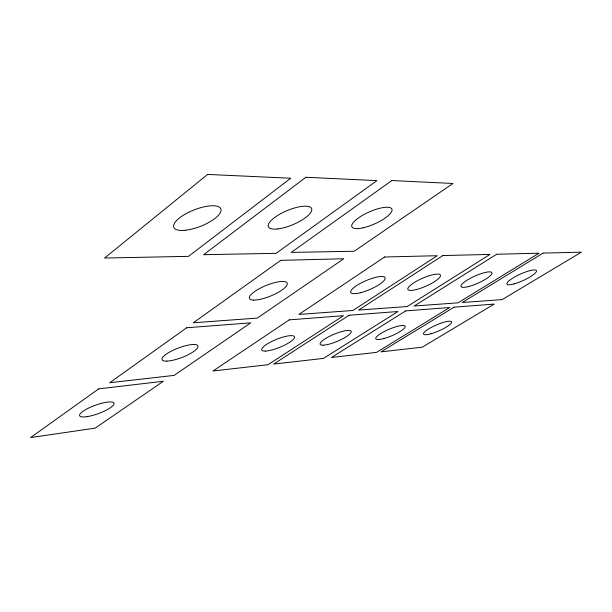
<?xml version="1.0" encoding="UTF-8"?>
<svg xmlns="http://www.w3.org/2000/svg" width="612" height="612" viewBox="0 0 612 612"><rect width="100%" height="100%" fill="white"/><g stroke="black" fill="none" stroke-linecap="round" stroke-linejoin="round"><path stroke-width="0.92" d="M207.59 174.428L104.583 258.042L188.527 256.344L290.746 178.23L207.59 174.428M305.893 177.266L203.605 254.714L276.119 253.322L376.938 180.617L305.893 177.266M98.693 388.865L30.6 437.572L95.181 428.125L163.373 381.268L98.693 388.865M391.856 180.548L291.266 252.412L354.233 251.241L452.957 183.478L391.856 180.548M280.724 260.345L193.308 322.776L257.338 318.079L343.791 258.754L280.724 260.345M186.691 327.764L109.716 382.722L174.114 375.393L250.736 322.838L186.691 327.764M289.262 319.869L213.03 370.971L268.048 364.714L343.5 315.693L289.262 319.869M384.634 257.002L298.885 314.43L352.872 310.491L437.274 255.709L384.634 257.002M349.07 315.264L273.709 364.063L323.541 358.395L397.961 311.5L349.07 315.264M442.851 255.571L358.601 310.07L407.225 306.528L489.99 254.408L442.851 255.571M405.664 310.904L331.421 357.5L376.556 352.367L449.736 307.507L405.664 310.904M496.684 254.248L414.148 306.023L458.021 302.825L538.996 253.207L496.684 254.248M454.081 307.178L381.016 351.862L422.288 347.165L494.213 304.087L454.081 307.178M543.043 253.108L462.221 302.519L502.169 299.605L581.4 252.159L543.043 253.108M185.658 230.234A25.276 8.82 -21.4 0 0 221.062 209.977A25.276 8.82 -21.4 0 0 185.222 214.123A25.276 8.82 -21.4 0 0 185.658 230.234M278.001 228.903A23.447 7.604 -22.8 0 0 311.776 210.084A23.447 7.604 -22.8 0 0 280.212 213.948A23.447 7.604 -22.8 0 0 278.001 228.903M363.153 227.786A21.871 6.564 -23.8 0 0 392.024 209.457A21.871 6.564 -23.8 0 0 360.506 216.541A21.871 6.564 -23.8 0 0 363.153 227.786M86.621 416.711A18.314 4.46 -20 0 0 113.97 404.104A18.314 4.46 -20 0 0 89.78 407.508A18.314 4.46 -20 0 0 86.621 416.711M253.59 300.094A20.364 5.745 -22.1 0 0 286.072 286.416A20.364 5.745 -22.1 0 0 265.34 285.789A20.364 5.745 -22.1 0 0 253.59 300.094M166.816 361.111A19.224 5.049 -20.9 0 0 197.271 348.289A19.224 5.049 -20.9 0 0 175.981 348.97A19.224 5.049 -20.9 0 0 166.816 361.111M265.279 351.074A17.656 4.315 -22 0 0 293.431 339.239A17.656 4.315 -22 0 0 275.607 339.706A17.656 4.315 -22 0 0 265.279 351.074M323.144 345.176A16.784 3.894 -22.6 0 0 349.942 333.915A16.784 3.894 -22.6 0 0 334.007 334.267A16.784 3.894 -22.6 0 0 323.144 345.176M383.938 338.551A15.973 3.519 -23.1 0 0 405.182 326.334A15.973 3.519 -23.1 0 0 382.263 332.645A15.973 3.519 -23.1 0 0 383.938 338.551M430.833 333.792A15.292 3.205 -23.5 0 0 451.595 322.073A15.292 3.205 -23.5 0 0 430.114 328.07A15.292 3.205 -23.5 0 0 430.833 333.792M513.835 283.96A16.203 3.504 -24.4 0 0 536.525 271.124A16.203 3.504 -24.4 0 0 514.769 276.938A16.203 3.504 -24.4 0 0 513.835 283.96M468.67 286.531A16.922 3.871 -24.1 0 0 491.987 273.097A16.922 3.871 -24.1 0 0 468.723 279.21A16.922 3.871 -24.1 0 0 468.67 286.531M416.527 289.507A17.771 4.315 -23.7 0 0 440.51 275.377A17.771 4.315 -23.7 0 0 415.449 281.834A17.771 4.315 -23.7 0 0 416.527 289.507M360.514 292.704A18.697 4.819 -23.2 0 0 385.147 277.825A18.697 4.819 -23.2 0 0 358.089 284.664A18.697 4.819 -23.2 0 0 360.514 292.704"/></g></svg>
